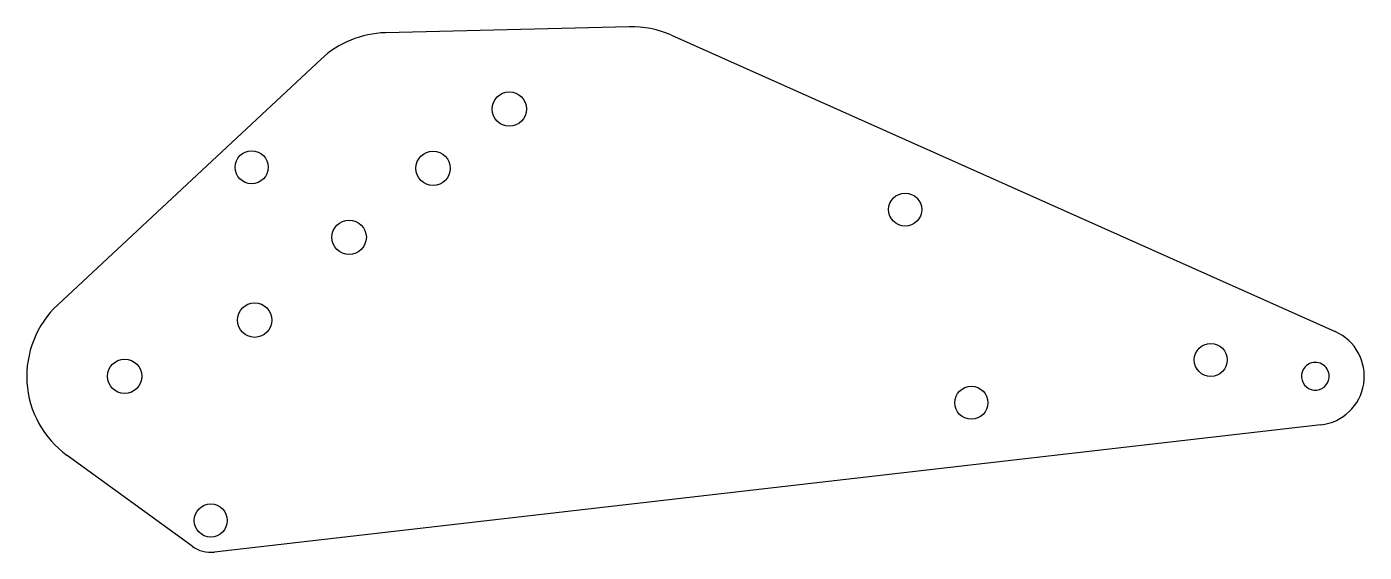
# Model space of a CAD drawing. Extents: x 32 to 537, y -67 to 132.
import ezdxf

# ---------------------------------------------------------------- set-up
doc = ezdxf.new("R2010")
doc.units = 0
doc.header["$MEASUREMENT"] = 0
doc.layers.add('SKETCH', color=7, linetype='CONTINUOUS')

msp = doc.modelspace()

# ---------------------------------------------------------------- linework, layer by layer
at = {"layer": 'SKETCH'}
for p, q in [((259.29, 132.11), (167.16, 129.84)), ((275.29, 128.9), (526.13, 16.89)), ((142.82, 119.9), (43.34, 27.05)), ((520.7, -18.38), (102.5, -66.45)), ((94.08, -64.24), (46.85, -29.94))]:
    msp.add_line(p, q, dxfattribs=at)
for centre, radius in [((213.96, 100.98), 6.5), ((116.59, 79), 6.25), ((185.16, 78.61), 6.5), ((363.59, 63), 6.25), ((153.43, 52.53), 6.5), ((117.73, 21.21), 6.5), ((479.06, 6.16), 6.25), ((68.59, 0), 6.5), ((388.59, -10), 6.25), ((101.13, -54.53), 6.25)]:
    msp.add_circle(centre, radius, dxfattribs=at)
for centre, radius, start, end in [((260.2, 95.12), 37, 65.937, 91.4086), ((168.07, 92.85), 37, 91.4086, 133.0264), ((68.59, 0), 37, 133.0264, 234.0177), ((518.59, 0), 18.5, 276.5569, 65.937), ((518.59, 0), 5.25, 354.066, 174.0662), ((518.59, 0), 5.25, 174.0662, 354.066), ((101.13, -54.53), 12, 234.0177, 276.5569)]:
    msp.add_arc(centre, radius, start, end, dxfattribs=at)

doc.saveas('drawing.dxf')
